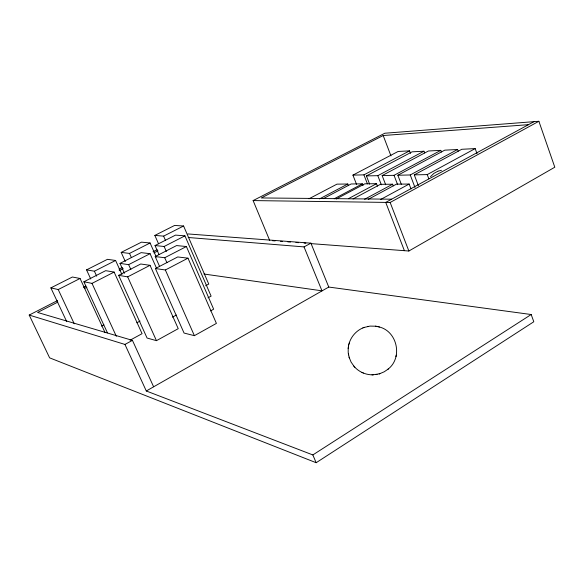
<?xml version="1.0" encoding="UTF-8"?>
<svg xmlns="http://www.w3.org/2000/svg" width="584" height="584" viewBox="0 0 584 584"><rect width="100%" height="100%" fill="white"/><g stroke="black" fill="none" stroke-linecap="round" stroke-linejoin="round"><path stroke-width="0.88" d="M348.225 348.144L348.188 352.298L349.174 357.503M348.298 347.422C349.232 338.939 355.014 331.216 362.89 327.938M348.181 348.538L348.341 347.042M388.031 369.161C402.938 357.788 397.434 331.274 379.111 326.93M348.517 345.94L348.597 345.56M348.75 344.852L348.831 344.48M395.959 356.642L396.295 355.174M349.115 343.421L349.239 343.049M430.517 176.631L433.919 173.368L437.891 171.229M379.578 373.76L384.162 371.818L387.776 369.373M387.469 369.628L388.367 368.884M316.163 462.718L533.805 321.748L531.177 314.521L328.763 287.051L146.299 390.988L124.954 344.436L29.2 315.061L49.625 357.853L316.163 462.718L312.841 454.936L146.299 390.988M312.841 454.936L531.177 314.521M310.389 243.572L408.866 251.018L554.8 167.214L538.886 121.282L384.827 133.232L253.113 200.575L269.706 240.491M194.384 335.676L216.408 323.397L187.99 258.164L177.718 256.953L155.41 268.538L184.055 333.048L194.384 335.676L165.36 269.983L155.41 268.538M156.454 340.669L178.237 328.675L150.044 265.311L140.729 263.997L118.669 275.334L147.066 338.026L156.454 340.669L127.67 276.867L118.669 275.334M210.517 310.907L213.649 309.184L186.398 246.536L176.587 245.572L155.205 256.558L159.6 266.479M253.113 200.575L390.149 202.466L538.886 121.282M130.101 340.187L142.065 333.683L114.121 272.071L105.675 270.677L83.877 281.773L107.449 332.858M172.463 317.141L176.332 315.039M207.984 297.818L211.109 296.124L184.938 235.848L175.543 235.111L155.023 245.557L159.045 254.675M124.954 344.436L132.429 340.363L153.599 386.747M188.231 237.491L304.038 246.901L310.907 243.163L328.763 287.051M533.995 121.662L385.739 202.407L404.398 250.682M380.396 199.626L409.158 184.04L411.034 188.975M418.407 185.763L414.29 174.879L427.233 174.594L475.179 148.599L476.997 153.621M364.599 199.268L392.609 184.208L393.251 185.88M401.296 184.252L397.85 175.237L410.245 174.966L457.593 149.504L458.221 151.205M136.846 322.769L140.021 321.061M205.641 285.744L208.765 284.065L183.588 226.001L174.587 225.453L154.848 235.41L158.527 243.747M368.322 199.305L396.419 184.164L409.158 184.04M414.29 174.879L461.783 149.285L475.179 148.599M348.414 198.677L376.498 183.704L377.446 186.165M385.688 184.778L382.14 175.572L394.039 175.317L440.789 150.365L441.409 152.03M353.043 198.954L380.403 184.332L392.609 184.208M397.85 175.237L444.745 150.161L457.593 149.504M382.14 175.572L428.444 150.993L440.789 150.365M101.47 326.076L103.886 324.792M369.599 184.113L366.416 175.915L377.811 175.667L423.955 151.227L424.59 152.928M334.201 198.786L362.379 183.858L363.029 185.537M336.209 198.991L364.788 183.836L376.498 183.704M319.536 198.896L347.794 184.018L348.444 185.668M323.222 198.677L351.108 183.982L362.379 183.858M366.416 175.915L412.114 151.833L423.955 151.227M356.547 184.369L352.926 175.12L363.92 174.864L409.559 150.862L410.508 153.38M352.926 175.12L398.127 151.46L409.559 150.862M308.994 198.786L336.961 184.142L347.794 184.018M165.36 269.983L187.99 258.164M127.67 276.867L150.044 265.311M155.205 256.558L164.725 257.726L186.398 246.536M83.877 281.773L92.009 283.379L114.121 272.071M124.458 273.305L119.983 263.391L128.633 264.647L150.066 253.682L156.643 268.509M155.023 245.557L164.141 246.484L184.938 235.848M57.787 302.125L37.595 312.462L132.429 340.363M84.446 288.481L86.87 287.24M119.18 270.699L123.217 268.625M153.913 252.908L157.95 250.843M528.469 124.669L383.192 135.524L261.26 197.954L391.652 199.188M29.2 315.061L57.531 300.57M83.439 287.328L85.87 286.087M119.056 269.114L122.297 267.457M153.059 251.733L157.103 249.66M119.983 263.391L141.131 252.631L150.066 253.682M66.737 321.674L50.866 287.883L58.218 289.547L80.059 278.48L105.098 332.676M90.732 278.977L86.549 269.874L94.404 271.21L115.595 260.471L121.925 274.473M125.305 261.522L121.195 252.398L129.517 253.412L150.088 242.988L156.308 257.033M154.848 235.41L163.608 236.133L183.588 226.001M50.866 287.883L72.401 277.013L80.059 278.48M86.549 269.874L107.456 259.325L115.595 260.471M121.195 252.398L141.503 242.148L150.088 242.988M362.817 327.96L363.934 327.514M438.197 171.112L441.475 170.287M364.175 327.427L370.022 326.098L375.746 326.215M363.854 327.544L364.306 327.376M372.847 374.826L379.447 373.796M379.155 373.891L379.826 373.687M367.781 326.427L368.175 326.354M376.096 374.556L377.089 374.388M354.554 366.934C359.248 372.125 366.263 375.074 373.249 374.826M371.993 374.833L372.431 374.826M187.866 233.936L310.907 243.163M272.421 240.696L275.13 240.9M280.554 241.316L282.364 241.447M287.788 241.864L290.496 242.068M295.92 242.477L298.636 242.681M304.06 243.09L305.87 243.229M203.984 274.02L321.988 290.832L304.038 246.901M375.388 326.164L377.103 326.441M376.359 326.31L379.483 327.033M377.731 326.58L378.469 326.755M362.007 372.461L362.387 372.636M362.985 372.899L363.358 373.059M349.057 357.123L351.064 362.043L354.087 366.402M353.809 366.095L354.824 367.241M58.218 289.547L74.248 323.791M92.009 283.379L116.34 336.304M94.404 271.21L96.681 276.188M128.633 264.647L130.867 269.618M129.517 253.412L131.378 257.573M164.725 257.726L166.922 262.705M163.608 236.133L165.44 240.309M164.141 246.484L166.338 251.47M363.92 174.864L367.416 183.858M390.149 202.466L408.866 251.018M377.811 175.667L381.345 184.821M394.039 175.317L397.616 184.668M383.192 135.524L390.959 155.884M410.245 174.966L414.983 187.464M427.233 174.594L428.824 178.85M349.4 358.196L349.524 358.576M348.298 353.415L348.363 353.802M348.473 354.532L348.538 354.919"/></g></svg>
